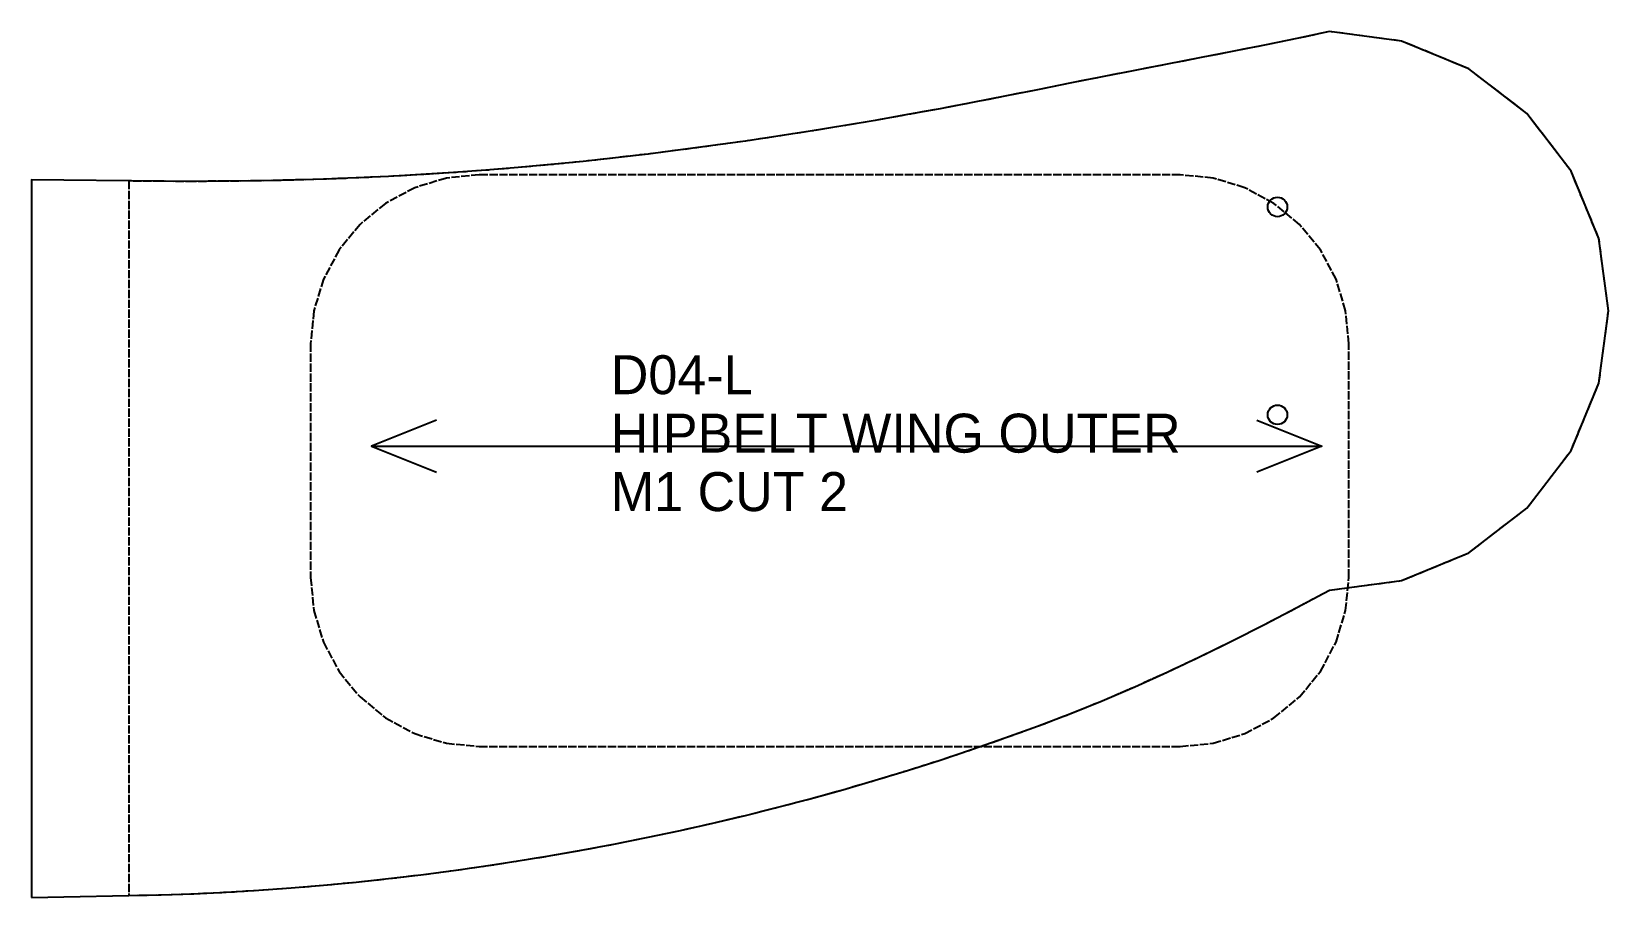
# Model space of a CAD drawing. Header units: millimetres. Extents: x 0 to 243, y 0 to 133.
import ezdxf

# ---------------------------------------------------------------- set-up
doc = ezdxf.new("R2010")
doc.units = ezdxf.units.MM
doc.linetypes.add('DASHED', pattern=[1.524, 1.27, -0.254])
for name, color, linetype in [('CUT', 7, 'CONTINUOUS'), ('DRILL', 6, 'CONTINUOUS'), ('GRAIN', 5, 'CONTINUOUS'), ('MARK', 4, 'DASHED'), ('SEW', 1, 'DASHED'), ('TEXT', 2, 'CONTINUOUS')]:
    doc.layers.add(name, color=color, linetype=linetype)

msp = doc.modelspace()

# ---------------------------------------------------------------- linework, layer by layer
at = {"layer": 'CUT'}
msp.add_lwpolyline([(0, 0), (20, 0.41), (25, 0.58), (30, 0.81), (35, 1.11), (40, 1.46), (45, 1.88), (50, 2.36), (55, 2.89), (60, 3.49), (65, 4.14), (70, 4.85), (75, 5.62), (80, 6.44), (85, 7.32), (90, 8.26), (95, 9.26), (100, 10.32), (105, 11.44), (110, 12.63), (115, 13.88), (120, 15.2), (125, 16.58), (130, 18.04), (135, 19.56), (140, 21.15), (145, 22.81), (150, 24.55), (155, 26.35), (160, 28.26), (165, 30.29), (170, 32.44), (175, 34.7), (180, 37.05), (185, 39.5), (190, 42.03), (195, 44.64), (200, 47.31), (211.13, 48.78), (221.5, 53.07), (230.41, 59.91), (237.24, 68.81), (241.53, 79.18), (243, 90.31), (241.53, 101.44), (237.24, 111.81), (230.41, 120.72), (221.5, 127.55), (211.13, 131.85), (200, 133.31), (195, 132.25), (190, 131.23), (185, 130.23), (180, 129.25), (175, 128.29), (170, 127.32), (165, 126.35), (160, 125.36), (155, 124.35), (150, 123.35), (145, 122.37), (140, 121.43), (135, 120.52), (130, 119.63), (125, 118.79), (120, 117.97), (115, 117.2), (110, 116.45), (105, 115.75), (100, 115.08), (95, 114.46), (90, 113.87), (85, 113.32), (80, 112.82), (75, 112.37), (70, 111.96), (65, 111.59), (60, 111.28), (55, 111), (50, 110.77), (45, 110.58), (40, 110.44), (35, 110.33), (30, 110.27), (25, 110.24), (20, 110.26), (0, 110.47)], close=True, dxfattribs=at)
at = {"layer": 'DRILL'}
for centre in [(192, 106.31), (192, 74.31)]:
    msp.add_circle(centre, 1.5, dxfattribs=at)
at = {"layer": 'GRAIN'}
msp.add_line((52.38, 69.48), (198.81, 69.48), dxfattribs=at)
for points in [[(62.38, 73.48), (52.38, 69.48), (62.38, 65.48)], [(188.81, 73.48), (198.81, 69.48), (188.81, 65.48)]]:
    msp.add_lwpolyline(points, dxfattribs=at)
at = {"layer": 'MARK'}
msp.add_lwpolyline([(177, 23.25), (182.07, 23.74), (186.95, 25.22), (191.44, 27.63), (195.38, 30.86), (198.62, 34.8), (201.02, 39.3), (202.5, 44.17), (203, 49.25), (203, 85.25), (202.5, 90.32), (201.02, 95.2), (198.62, 99.69), (195.38, 103.63), (191.44, 106.86), (186.95, 109.27), (182.07, 110.75), (177, 111.25), (69, 111.25), (63.93, 110.75), (59.05, 109.27), (54.56, 106.86), (50.62, 103.63), (47.38, 99.69), (44.98, 95.2), (43.5, 90.32), (43, 85.25), (43, 49.25), (43.5, 44.17), (44.98, 39.3), (47.38, 34.8), (50.62, 30.86), (54.56, 27.63), (59.05, 25.22), (63.93, 23.74), (69, 23.25), (177, 23.25)], dxfattribs=at)
at = {"layer": 'SEW'}
msp.add_lwpolyline([(15, 0.31), (20, 0.41), (25, 0.58), (30, 0.81), (35, 1.11), (40, 1.46), (45, 1.88), (50, 2.36), (55, 2.89), (60, 3.49), (65, 4.14), (70, 4.85), (75, 5.62), (80, 6.44), (85, 7.32), (90, 8.26), (95, 9.26), (100, 10.32), (105, 11.44), (110, 12.63), (115, 13.88), (120, 15.2), (125, 16.58), (130, 18.04), (135, 19.56), (140, 21.15), (145, 22.81), (150, 24.55), (155, 26.35), (160, 28.26), (165, 30.29), (170, 32.44), (175, 34.7), (180, 37.05), (185, 39.5), (190, 42.03), (195, 44.64), (200, 47.31), (211.13, 48.78), (221.5, 53.07), (230.41, 59.91), (237.24, 68.81), (241.53, 79.18), (243, 90.31), (241.53, 101.44), (237.24, 111.81), (230.41, 120.72), (221.5, 127.55), (211.13, 131.85), (200, 133.31), (195, 132.25), (190, 131.23), (185, 130.23), (180, 129.25), (175, 128.29), (170, 127.32), (165, 126.35), (160, 125.36), (155, 124.35), (150, 123.35), (145, 122.37), (140, 121.43), (135, 120.52), (130, 119.63), (125, 118.79), (120, 117.97), (115, 117.2), (110, 116.45), (105, 115.75), (100, 115.08), (95, 114.46), (90, 113.87), (85, 113.32), (80, 112.82), (75, 112.37), (70, 111.96), (65, 111.59), (60, 111.28), (55, 111), (50, 110.77), (45, 110.58), (40, 110.44), (35, 110.33), (30, 110.27), (25, 110.24), (20, 110.26), (15, 110.31)], close=True, dxfattribs=at)

# ---------------------------------------------------------------- texts
at = {"layer": 'TEXT'}
for s, p in [('D04-L', (89.26, 77.48)), ('HIPBELT WING OUTER', (89.26, 68.48)), ('M1 CUT 2', (89.26, 59.48))]:
    msp.add_text(s, height=6, dxfattribs=at).set_placement(p)

doc.saveas('drawing.dxf')
